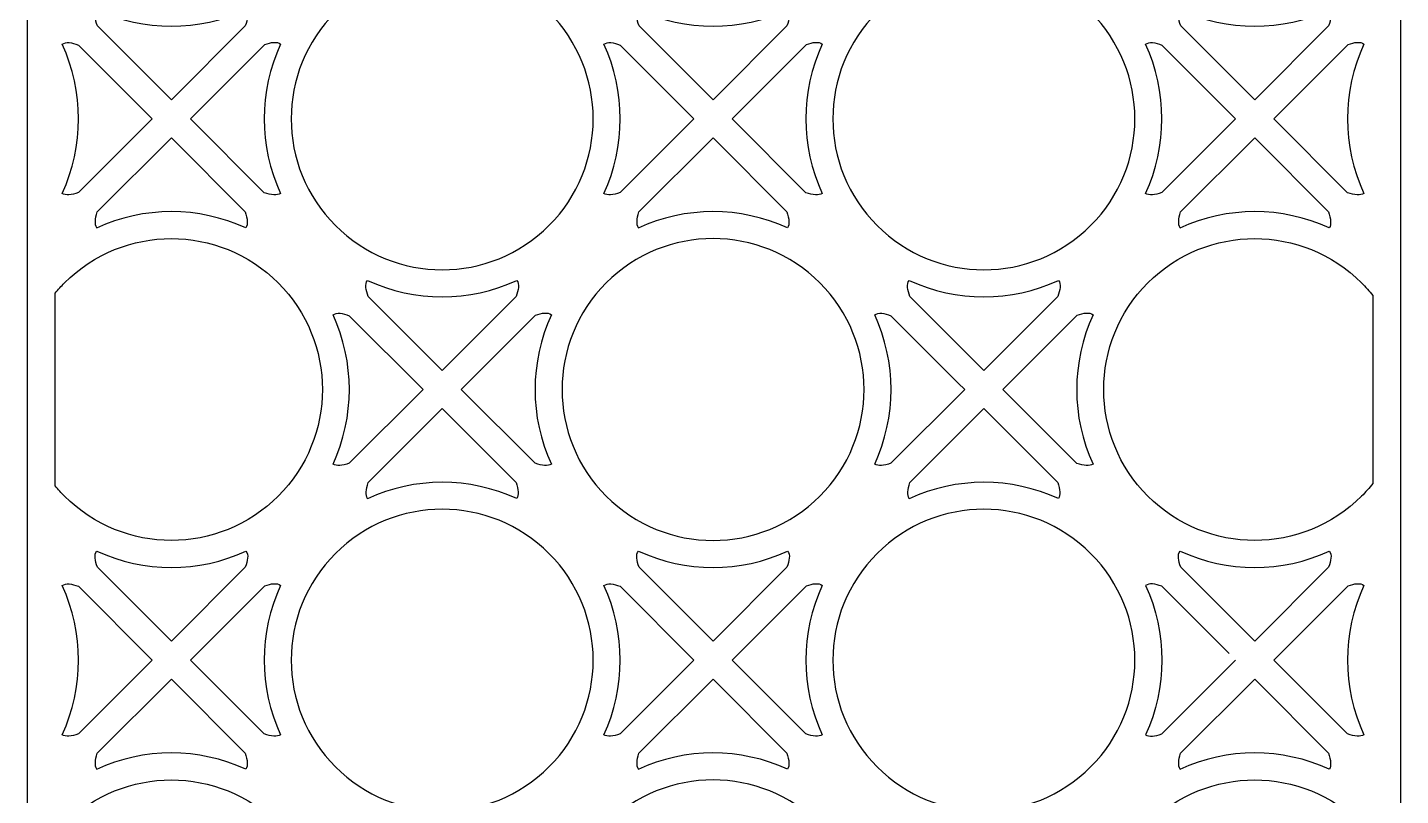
# Model space of a CAD drawing. Header units: centimetres. Extents: x -20 to -13.5, y -6.6 to 6.9.
# Drawn here: x -19.98 to -13.53, y 0.14 to 3.75 of the extents above; entities that cross this region are included whole.
import ezdxf

# ---------------------------------------------------------------- set-up
doc = ezdxf.new("R2010")
doc.units = ezdxf.units.CM
doc.header["$MEASUREMENT"] = 0
doc.layers.add('layer 1', color=7, linetype='Continuous')

msp = doc.modelspace()

# ---------------------------------------------------------------- linework, layer by layer
at = {"layer": 'layer 1', "color": 250, "lineweight": 30}
for points, knots in [([(-13.53018, -6.61448), (-13.53018, -6.61448), (-13.53018, -6.56891), (-13.53018, -6.56891), (-13.53018, -6.56891), (-13.53018, -6.56891), (-13.53018, -6.48463), (-13.53018, -6.48463), (-13.53018, -6.48463), (-13.53018, -6.48463), (-13.53018, 6.72682), (-13.53018, 6.72682), (-13.53018, 6.72682), (-13.53018, 6.72682), (-13.53018, 6.81765), (-13.53018, 6.81765), (-13.53018, 6.81765), (-13.53018, 6.81765), (-13.53018, 6.85667), (-13.53018, 6.85667), (-13.53018, 6.85667), (-13.53018, 6.85667), (-19.8533, 6.85667), (-19.8533, 6.85667), (-19.8533, 6.85667), (-19.8533, 6.85667), (-19.88625, 6.85667), (-19.88625, 6.85667), (-19.88625, 6.85667), (-19.88625, 6.85667), (-19.98315, 6.85667), (-19.98315, 6.85667), (-19.98315, 6.85667), (-19.98315, 6.85667), (-19.98315, -6.48463), (-19.98315, -6.48463), (-19.98315, -6.48463), (-19.98315, -6.48463), (-19.98315, -6.51149), (-19.98315, -6.51149), (-19.98315, -6.51149), (-19.98315, -6.51149), (-19.98315, -6.61448), (-19.98315, -6.61448), (-19.98315, -6.61448), (-19.98315, -6.61448), (-13.53018, -6.61448), (-13.53018, -6.61448)], [0, 0, 0, 0, 0.0769231, 0.0769231, 0.0769231, 0.0769231, 0.1538462, 0.1538462, 0.1538462, 0.1538462, 0.2307692, 0.2307692, 0.2307692, 0.2307692, 0.3076923, 0.3076923, 0.3076923, 0.3076923, 0.3846154, 0.3846154, 0.3846154, 0.3846154, 0.4615385, 0.4615385, 0.4615385, 0.4615385, 0.5384615, 0.5384615, 0.5384615, 0.5384615, 0.6153846, 0.6153846, 0.6153846, 0.6153846, 0.6923077, 0.6923077, 0.6923077, 0.6923077, 0.7692308, 0.7692308, 0.7692308, 0.7692308, 0.8461538, 0.8461538, 0.8461538, 0.8461538, 1, 1, 1, 1]), ([(-18.53594, 3.82275), (-18.2588, 4.09988), (-17.8093, 4.09988), (-17.53218, 3.82275), (-17.53218, 3.82275), (-17.25504, 3.54562), (-17.25504, 3.09613), (-17.53218, 2.81899), (-17.53218, 2.81899), (-17.8093, 2.54186), (-18.2588, 2.54186), (-18.53594, 2.81899), (-18.53594, 2.81899), (-18.81306, 3.09613), (-18.81306, 3.54562), (-18.53594, 3.82275)], [0, 0, 0, 0, 0.2, 0.2, 0.2, 0.2, 0.4, 0.4, 0.4, 0.4, 0.6, 0.6, 0.6, 0.6, 1, 1, 1, 1]), ([(-15.99025, 3.82275), (-15.71311, 4.09988), (-15.26361, 4.09988), (-14.98649, 3.82275), (-14.98649, 3.82275), (-14.70937, 3.54562), (-14.70937, 3.09613), (-14.98649, 2.81899), (-14.98649, 2.81899), (-15.26361, 2.54186), (-15.71311, 2.54186), (-15.99025, 2.81899), (-15.99025, 2.81899), (-16.26737, 3.09613), (-16.26737, 3.54562), (-15.99025, 3.82275)], [0, 0, 0, 0, 0.2, 0.2, 0.2, 0.2, 0.4, 0.4, 0.4, 0.4, 0.6, 0.6, 0.6, 0.6, 1, 1, 1, 1]), ([(-19.30689, 3.41057), (-19.30689, 3.41057), (-18.9596, 3.75785), (-18.9596, 3.75785), (-18.9596, 3.75785), (-18.94902, 3.78794), (-18.94184, 3.81632), (-18.9563, 3.83391), (-18.9563, 3.83391), (-19.17816, 3.73158), (-19.43568, 3.73157), (-19.65754, 3.83389), (-19.65754, 3.83389), (-19.67194, 3.81632), (-19.66486, 3.78798), (-19.65427, 3.75795), (-19.65427, 3.75795), (-19.65427, 3.75795), (-19.30689, 3.41057), (-19.30689, 3.41057), (-19.30689, 3.41057), (-19.30689, 3.41057), (-19.30689, 3.41057), (-19.30689, 3.41057)], [0, 0, 0, 0, 0.1428571, 0.1428571, 0.1428571, 0.1428571, 0.2857143, 0.2857143, 0.2857143, 0.2857143, 0.4285714, 0.4285714, 0.4285714, 0.4285714, 0.5714286, 0.5714286, 0.5714286, 0.5714286, 0.7142857, 0.7142857, 0.7142857, 0.7142857, 1, 1, 1, 1]), ([(-16.76121, 3.41057), (-16.76121, 3.41057), (-16.41392, 3.75786), (-16.41392, 3.75786), (-16.41392, 3.75786), (-16.40333, 3.78795), (-16.39616, 3.81632), (-16.41062, 3.83391), (-16.41062, 3.83391), (-16.63249, 3.73158), (-16.89, 3.73157), (-17.11185, 3.83389), (-17.11185, 3.83389), (-17.12627, 3.81632), (-17.11917, 3.78798), (-17.10859, 3.75795), (-17.10859, 3.75795), (-17.10859, 3.75795), (-16.76121, 3.41057), (-16.76121, 3.41057)], [0, 0, 0, 0, 0.1666667, 0.1666667, 0.1666667, 0.1666667, 0.3333333, 0.3333333, 0.3333333, 0.3333333, 0.5, 0.5, 0.5, 0.5, 0.6666667, 0.6666667, 0.6666667, 0.6666667, 1, 1, 1, 1]), ([(-14.21552, 3.41057), (-14.21552, 3.41057), (-13.86822, 3.75787), (-13.86822, 3.75787), (-13.86822, 3.75787), (-13.85765, 3.78795), (-13.85047, 3.81632), (-13.86493, 3.83391), (-13.86493, 3.83391), (-14.0868, 3.73158), (-14.34431, 3.73157), (-14.56617, 3.83389), (-14.56617, 3.83389), (-14.58058, 3.81632), (-14.57349, 3.78799), (-14.56292, 3.75796), (-14.56292, 3.75796), (-14.56292, 3.75796), (-14.21552, 3.41057), (-14.21552, 3.41057)], [0, 0, 0, 0, 0.1666667, 0.1666667, 0.1666667, 0.1666667, 0.3333333, 0.3333333, 0.3333333, 0.3333333, 0.5, 0.5, 0.5, 0.5, 0.6666667, 0.6666667, 0.6666667, 0.6666667, 1, 1, 1, 1]), ([(-19.74362, 2.97384), (-19.74362, 2.97384), (-19.3966, 3.32086), (-19.3966, 3.32086), (-19.3966, 3.32086), (-19.3966, 3.32086), (-19.74394, 3.6682), (-19.74394, 3.6682), (-19.74394, 3.6682), (-19.77403, 3.67879), (-19.80237, 3.68594), (-19.81996, 3.67147), (-19.81996, 3.67147), (-19.71767, 3.44963), (-19.71765, 3.1922), (-19.81993, 2.97035), (-19.81993, 2.97035), (-19.80369, 2.95963), (-19.77649, 2.96307), (-19.74362, 2.97384)], [0, 0, 0, 0, 0.1666667, 0.1666667, 0.1666667, 0.1666667, 0.3333333, 0.3333333, 0.3333333, 0.3333333, 0.5, 0.5, 0.5, 0.5, 0.6666667, 0.6666667, 0.6666667, 0.6666667, 1, 1, 1, 1]), ([(-19.21719, 3.32086), (-19.21719, 3.32086), (-18.87012, 2.97379), (-18.87012, 2.97379), (-18.87012, 2.97379), (-18.83729, 2.96307), (-18.81016, 2.95965), (-18.79393, 2.97033), (-18.79393, 2.97033), (-18.89634, 3.19242), (-18.89623, 3.45018), (-18.79358, 3.67218), (-18.79358, 3.67218), (-18.81065, 3.6869), (-18.83827, 3.6805), (-18.86775, 3.67029), (-18.86775, 3.67029), (-18.86775, 3.67029), (-19.21719, 3.32086), (-19.21719, 3.32086)], [0, 0, 0, 0, 0.1666667, 0.1666667, 0.1666667, 0.1666667, 0.3333333, 0.3333333, 0.3333333, 0.3333333, 0.5, 0.5, 0.5, 0.5, 0.6666667, 0.6666667, 0.6666667, 0.6666667, 1, 1, 1, 1]), ([(-17.19794, 2.97384), (-17.19794, 2.97384), (-16.85091, 3.32086), (-16.85091, 3.32086), (-16.85091, 3.32086), (-16.85091, 3.32086), (-17.19826, 3.6682), (-17.19826, 3.6682), (-17.19826, 3.6682), (-17.22834, 3.67879), (-17.25669, 3.68594), (-17.27427, 3.67147), (-17.27427, 3.67147), (-17.17199, 3.44963), (-17.17196, 3.1922), (-17.27425, 2.97035), (-17.27425, 2.97035), (-17.25801, 2.95963), (-17.23081, 2.96307), (-17.19794, 2.97384)], [0, 0, 0, 0, 0.1666667, 0.1666667, 0.1666667, 0.1666667, 0.3333333, 0.3333333, 0.3333333, 0.3333333, 0.5, 0.5, 0.5, 0.5, 0.6666667, 0.6666667, 0.6666667, 0.6666667, 1, 1, 1, 1]), ([(-16.32208, 3.67029), (-16.32208, 3.67029), (-16.67151, 3.32086), (-16.67151, 3.32086), (-16.67151, 3.32086), (-16.67151, 3.32086), (-16.32443, 2.97379), (-16.32443, 2.97379), (-16.32443, 2.97379), (-16.29161, 2.96307), (-16.26448, 2.95965), (-16.24824, 2.97033), (-16.24824, 2.97033), (-16.35067, 3.19242), (-16.35054, 3.45018), (-16.2479, 3.67218), (-16.2479, 3.67218), (-16.26497, 3.6869), (-16.29259, 3.6805), (-16.32208, 3.67029)], [0, 0, 0, 0, 0.1666667, 0.1666667, 0.1666667, 0.1666667, 0.3333333, 0.3333333, 0.3333333, 0.3333333, 0.5, 0.5, 0.5, 0.5, 0.6666667, 0.6666667, 0.6666667, 0.6666667, 1, 1, 1, 1]), ([(-14.65225, 2.97384), (-14.65225, 2.97384), (-14.30523, 3.32086), (-14.30523, 3.32086), (-14.30523, 3.32086), (-14.30523, 3.32086), (-14.65257, 3.6682), (-14.65257, 3.6682), (-14.65257, 3.6682), (-14.68267, 3.67879), (-14.711, 3.68594), (-14.7286, 3.67147), (-14.7286, 3.67147), (-14.62631, 3.44963), (-14.62629, 3.1922), (-14.72856, 2.97035), (-14.72856, 2.97035), (-14.71231, 2.95963), (-14.68513, 2.96307), (-14.65225, 2.97384)], [0, 0, 0, 0, 0.1666667, 0.1666667, 0.1666667, 0.1666667, 0.3333333, 0.3333333, 0.3333333, 0.3333333, 0.5, 0.5, 0.5, 0.5, 0.6666667, 0.6666667, 0.6666667, 0.6666667, 1, 1, 1, 1]), ([(-13.77639, 3.67029), (-13.77639, 3.67029), (-14.12582, 3.32086), (-14.12582, 3.32086), (-14.12582, 3.32086), (-14.12582, 3.32086), (-13.77875, 2.97379), (-13.77875, 2.97379), (-13.77875, 2.97379), (-13.74593, 2.96307), (-13.71879, 2.95964), (-13.70257, 2.97033), (-13.70257, 2.97033), (-13.80499, 3.19242), (-13.80485, 3.45018), (-13.70221, 3.67218), (-13.70221, 3.67218), (-13.71928, 3.6869), (-13.74691, 3.6805), (-13.77639, 3.67029)], [0, 0, 0, 0, 0.1666667, 0.1666667, 0.1666667, 0.1666667, 0.3333333, 0.3333333, 0.3333333, 0.3333333, 0.5, 0.5, 0.5, 0.5, 0.6666667, 0.6666667, 0.6666667, 0.6666667, 1, 1, 1, 1]), ([(-19.30689, 3.23116), (-19.30689, 3.23116), (-19.65508, 2.88298), (-19.65508, 2.88298), (-19.65508, 2.88298), (-19.66536, 2.85073), (-19.6683, 2.82419), (-19.65732, 2.80841), (-19.65732, 2.80841), (-19.65732, 2.80841), (-19.6582, 2.80754), (-19.6582, 2.80754), (-19.6582, 2.80754), (-19.43618, 2.91016), (-19.17847, 2.91028), (-18.95638, 2.80788), (-18.95638, 2.80788), (-18.94567, 2.82411), (-18.94913, 2.85129), (-18.95988, 2.88415), (-18.95988, 2.88415), (-18.95988, 2.88415), (-19.30689, 3.23116), (-19.30689, 3.23116)], [0, 0, 0, 0, 0.1428571, 0.1428571, 0.1428571, 0.1428571, 0.2857143, 0.2857143, 0.2857143, 0.2857143, 0.4285714, 0.4285714, 0.4285714, 0.4285714, 0.5714286, 0.5714286, 0.5714286, 0.5714286, 0.7142857, 0.7142857, 0.7142857, 0.7142857, 1, 1, 1, 1]), ([(-16.76121, 3.23116), (-16.76121, 3.23116), (-17.1094, 2.88298), (-17.1094, 2.88298), (-17.1094, 2.88298), (-17.11968, 2.85073), (-17.12261, 2.82419), (-17.11163, 2.80841), (-17.11163, 2.80841), (-17.11163, 2.80841), (-17.11251, 2.80754), (-17.11251, 2.80754), (-17.11251, 2.80754), (-16.8905, 2.91016), (-16.63279, 2.91028), (-16.4107, 2.80788), (-16.4107, 2.80788), (-16.39999, 2.82411), (-16.40344, 2.85129), (-16.4142, 2.88415), (-16.4142, 2.88415), (-16.4142, 2.88415), (-16.76121, 3.23116), (-16.76121, 3.23116)], [0, 0, 0, 0, 0.1428571, 0.1428571, 0.1428571, 0.1428571, 0.2857143, 0.2857143, 0.2857143, 0.2857143, 0.4285714, 0.4285714, 0.4285714, 0.4285714, 0.5714286, 0.5714286, 0.5714286, 0.5714286, 0.7142857, 0.7142857, 0.7142857, 0.7142857, 1, 1, 1, 1]), ([(-14.21552, 3.23116), (-14.21552, 3.23116), (-14.56371, 2.88298), (-14.56371, 2.88298), (-14.56371, 2.88298), (-14.57401, 2.85073), (-14.57694, 2.82419), (-14.56595, 2.80841), (-14.56595, 2.80841), (-14.56595, 2.80841), (-14.56682, 2.80754), (-14.56682, 2.80754), (-14.56682, 2.80754), (-14.34482, 2.91016), (-14.0871, 2.91028), (-13.86501, 2.80788), (-13.86501, 2.80788), (-13.8543, 2.82411), (-13.85776, 2.85129), (-13.86852, 2.88415), (-13.86852, 2.88415), (-13.86852, 2.88415), (-14.21552, 3.23116), (-14.21552, 3.23116)], [0, 0, 0, 0, 0.1428571, 0.1428571, 0.1428571, 0.1428571, 0.2857143, 0.2857143, 0.2857143, 0.2857143, 0.4285714, 0.4285714, 0.4285714, 0.4285714, 0.5714286, 0.5714286, 0.5714286, 0.5714286, 0.7142857, 0.7142857, 0.7142857, 0.7142857, 1, 1, 1, 1]), ([(-19.8533, 1.59506), (-19.83934, 1.57825), (-19.82452, 1.56191), (-19.80877, 1.54615), (-19.80877, 1.54615), (-19.53165, 1.26902), (-19.08215, 1.26902), (-18.80502, 1.54615), (-18.80502, 1.54615), (-18.52789, 1.82328), (-18.52789, 2.27278), (-18.80502, 2.54991), (-18.80502, 2.54991), (-19.08215, 2.82704), (-19.53165, 2.82704), (-19.80877, 2.54991), (-19.80877, 2.54991), (-19.82452, 2.53416), (-19.83934, 2.51781), (-19.8533, 2.50101), (-19.8533, 2.50101), (-19.8533, 2.50101), (-19.8533, 1.59506), (-19.8533, 1.59506)], [0, 0, 0, 0, 0.1428571, 0.1428571, 0.1428571, 0.1428571, 0.2857143, 0.2857143, 0.2857143, 0.2857143, 0.4285714, 0.4285714, 0.4285714, 0.4285714, 0.5714286, 0.5714286, 0.5714286, 0.5714286, 0.7142857, 0.7142857, 0.7142857, 0.7142857, 1, 1, 1, 1]), ([(-17.26308, 2.54991), (-16.98596, 2.82704), (-16.53646, 2.82704), (-16.25932, 2.54991), (-16.25932, 2.54991), (-15.9822, 2.27278), (-15.9822, 1.82328), (-16.25932, 1.54615), (-16.25932, 1.54615), (-16.53646, 1.26902), (-16.98596, 1.26902), (-17.26308, 1.54615), (-17.26308, 1.54615), (-17.54023, 1.82328), (-17.54023, 2.27278), (-17.26308, 2.54991)], [0, 0, 0, 0, 0.2, 0.2, 0.2, 0.2, 0.4, 0.4, 0.4, 0.4, 0.6, 0.6, 0.6, 0.6, 1, 1, 1, 1]), ([(-13.66003, 2.48984), (-13.67658, 2.5106), (-13.69442, 2.53069), (-13.71365, 2.54991), (-13.71365, 2.54991), (-13.99078, 2.82704), (-14.44027, 2.82704), (-14.71742, 2.54991), (-14.71742, 2.54991), (-14.99453, 2.27278), (-14.99453, 1.82328), (-14.71742, 1.54615), (-14.71742, 1.54615), (-14.44027, 1.26902), (-13.99078, 1.26902), (-13.71365, 1.54615), (-13.71365, 1.54615), (-13.69442, 1.56538), (-13.67658, 1.58546), (-13.66003, 1.60622), (-13.66003, 1.60622), (-13.66003, 1.60622), (-13.66003, 2.48984), (-13.66003, 2.48984)], [0, 0, 0, 0, 0.1428571, 0.1428571, 0.1428571, 0.1428571, 0.2857143, 0.2857143, 0.2857143, 0.2857143, 0.4285714, 0.4285714, 0.4285714, 0.4285714, 0.5714286, 0.5714286, 0.5714286, 0.5714286, 0.7142857, 0.7142857, 0.7142857, 0.7142857, 1, 1, 1, 1]), ([(-18.03405, 2.13773), (-18.03405, 2.13773), (-17.68675, 2.48502), (-17.68675, 2.48502), (-17.68675, 2.48502), (-17.67617, 2.5151), (-17.66899, 2.54348), (-17.68346, 2.56106), (-17.68346, 2.56106), (-17.90532, 2.45874), (-18.16283, 2.45873), (-18.38469, 2.56105), (-18.38469, 2.56105), (-18.3991, 2.54348), (-18.39201, 2.51517), (-18.38145, 2.48513), (-18.38145, 2.48513), (-18.38145, 2.48513), (-18.03405, 2.13773), (-18.03405, 2.13773)], [0, 0, 0, 0, 0.1666667, 0.1666667, 0.1666667, 0.1666667, 0.3333333, 0.3333333, 0.3333333, 0.3333333, 0.5, 0.5, 0.5, 0.5, 0.6666667, 0.6666667, 0.6666667, 0.6666667, 1, 1, 1, 1]), ([(-15.48836, 2.13773), (-15.48836, 2.13773), (-15.14107, 2.48502), (-15.14107, 2.48502), (-15.14107, 2.48502), (-15.13048, 2.5151), (-15.12332, 2.54348), (-15.13778, 2.56106), (-15.13778, 2.56106), (-15.35964, 2.45874), (-15.61716, 2.45873), (-15.839, 2.56105), (-15.839, 2.56105), (-15.85342, 2.54348), (-15.84634, 2.51517), (-15.83576, 2.48513), (-15.83576, 2.48513), (-15.83576, 2.48513), (-15.48836, 2.13773), (-15.48836, 2.13773)], [0, 0, 0, 0, 0.1666667, 0.1666667, 0.1666667, 0.1666667, 0.3333333, 0.3333333, 0.3333333, 0.3333333, 0.5, 0.5, 0.5, 0.5, 0.6666667, 0.6666667, 0.6666667, 0.6666667, 1, 1, 1, 1]), ([(-18.47078, 1.701), (-18.47078, 1.701), (-18.12375, 2.04802), (-18.12375, 2.04802), (-18.12375, 2.04802), (-18.12375, 2.04802), (-18.47109, 2.39537), (-18.47109, 2.39537), (-18.47109, 2.39537), (-18.50119, 2.40595), (-18.52953, 2.4131), (-18.54712, 2.39862), (-18.54712, 2.39862), (-18.44484, 2.17678), (-18.44481, 1.91936), (-18.54709, 1.6975), (-18.54709, 1.6975), (-18.53085, 1.68677), (-18.50366, 1.69022), (-18.47078, 1.701)], [0, 0, 0, 0, 0.1666667, 0.1666667, 0.1666667, 0.1666667, 0.3333333, 0.3333333, 0.3333333, 0.3333333, 0.5, 0.5, 0.5, 0.5, 0.6666667, 0.6666667, 0.6666667, 0.6666667, 1, 1, 1, 1]), ([(-17.59491, 2.39745), (-17.59491, 2.39745), (-17.94435, 2.04803), (-17.94435, 2.04803), (-17.94435, 2.04803), (-17.94435, 2.04803), (-17.59728, 1.70096), (-17.59728, 1.70096), (-17.59728, 1.70096), (-17.56446, 1.69022), (-17.53732, 1.6868), (-17.52109, 1.69748), (-17.52109, 1.69748), (-17.6235, 1.91958), (-17.62338, 2.17734), (-17.52074, 2.39933), (-17.52074, 2.39933), (-17.5378, 2.41406), (-17.56544, 2.40766), (-17.59491, 2.39745)], [0, 0, 0, 0, 0.1666667, 0.1666667, 0.1666667, 0.1666667, 0.3333333, 0.3333333, 0.3333333, 0.3333333, 0.5, 0.5, 0.5, 0.5, 0.6666667, 0.6666667, 0.6666667, 0.6666667, 1, 1, 1, 1]), ([(-15.92509, 1.701), (-15.92509, 1.701), (-15.57807, 2.04803), (-15.57807, 2.04803), (-15.57807, 2.04803), (-15.57807, 2.04803), (-15.60876, 2.07872), (-15.60876, 2.07872), (-15.60876, 2.07872), (-15.60876, 2.07872), (-15.92542, 2.39537), (-15.92542, 2.39537), (-15.92542, 2.39537), (-15.95551, 2.40595), (-15.98385, 2.4131), (-16.00144, 2.39862), (-16.00144, 2.39862), (-15.89915, 2.17678), (-15.89913, 1.91936), (-16.0014, 1.6975), (-16.0014, 1.6975), (-15.98517, 1.68677), (-15.95797, 1.69022), (-15.92509, 1.701)], [0, 0, 0, 0, 0.1428571, 0.1428571, 0.1428571, 0.1428571, 0.2857143, 0.2857143, 0.2857143, 0.2857143, 0.4285714, 0.4285714, 0.4285714, 0.4285714, 0.5714286, 0.5714286, 0.5714286, 0.5714286, 0.7142857, 0.7142857, 0.7142857, 0.7142857, 1, 1, 1, 1]), ([(-15.04923, 2.39745), (-15.04923, 2.39745), (-15.39866, 2.04803), (-15.39866, 2.04803), (-15.39866, 2.04803), (-15.39866, 2.04803), (-15.05158, 1.70095), (-15.05158, 1.70095), (-15.05158, 1.70095), (-15.01877, 1.69022), (-14.99164, 1.68681), (-14.97541, 1.69748), (-14.97541, 1.69748), (-15.07782, 1.91958), (-15.07771, 2.17734), (-14.97506, 2.39933), (-14.97506, 2.39933), (-14.99213, 2.41406), (-15.01975, 2.40766), (-15.04923, 2.39745)], [0, 0, 0, 0, 0.1666667, 0.1666667, 0.1666667, 0.1666667, 0.3333333, 0.3333333, 0.3333333, 0.3333333, 0.5, 0.5, 0.5, 0.5, 0.6666667, 0.6666667, 0.6666667, 0.6666667, 1, 1, 1, 1]), ([(-18.03405, 1.95833), (-18.03405, 1.95833), (-18.38223, 1.61014), (-18.38223, 1.61014), (-18.38223, 1.61014), (-18.39253, 1.5779), (-18.39546, 1.55135), (-18.38447, 1.53558), (-18.38447, 1.53558), (-18.38447, 1.53558), (-18.38535, 1.53471), (-18.38535, 1.53471), (-18.38535, 1.53471), (-18.16334, 1.63731), (-17.90562, 1.63742), (-17.68355, 1.53502), (-17.68355, 1.53502), (-17.67282, 1.55128), (-17.67628, 1.57844), (-17.68704, 1.61131), (-17.68704, 1.61131), (-17.68704, 1.61131), (-18.0034, 1.92767), (-18.0034, 1.92767), (-18.0034, 1.92767), (-18.0034, 1.92767), (-18.03405, 1.95833), (-18.03405, 1.95833)], [0, 0, 0, 0, 0.125, 0.125, 0.125, 0.125, 0.25, 0.25, 0.25, 0.25, 0.375, 0.375, 0.375, 0.375, 0.5, 0.5, 0.5, 0.5, 0.625, 0.625, 0.625, 0.625, 0.75, 0.75, 0.75, 0.75, 1, 1, 1, 1]), ([(-15.74249, 1.70419), (-15.74249, 1.70419), (-15.83656, 1.61013), (-15.83656, 1.61013), (-15.83656, 1.61013), (-15.84684, 1.5779), (-15.84978, 1.55135), (-15.83879, 1.53558), (-15.83879, 1.53558), (-15.83879, 1.53558), (-15.83967, 1.53471), (-15.83967, 1.53471), (-15.83967, 1.53471), (-15.61766, 1.63731), (-15.35995, 1.63742), (-15.13786, 1.53502), (-15.13786, 1.53502), (-15.12715, 1.55128), (-15.1306, 1.57844), (-15.14136, 1.61131), (-15.14136, 1.61131), (-15.14136, 1.61131), (-15.45771, 1.92767), (-15.45771, 1.92767), (-15.45771, 1.92767), (-15.45771, 1.92767), (-15.48836, 1.95833), (-15.48836, 1.95833), (-15.48836, 1.95833), (-15.48836, 1.95833), (-15.74249, 1.70419), (-15.74249, 1.70419)], [0, 0, 0, 0, 0.1111111, 0.1111111, 0.1111111, 0.1111111, 0.2222222, 0.2222222, 0.2222222, 0.2222222, 0.3333333, 0.3333333, 0.3333333, 0.3333333, 0.4444444, 0.4444444, 0.4444444, 0.4444444, 0.5555556, 0.5555556, 0.5555556, 0.5555556, 0.6666667, 0.6666667, 0.6666667, 0.6666667, 0.7777778, 0.7777778, 0.7777778, 0.7777778, 1, 1, 1, 1]), ([(-18.53594, 1.27706), (-18.2588, 1.5542), (-17.8093, 1.5542), (-17.53218, 1.27706), (-17.53218, 1.27706), (-17.25504, 0.99994), (-17.25504, 0.55044), (-17.53218, 0.27332), (-17.53218, 0.27332), (-17.8093, -0.00382), (-18.2588, -0.00382), (-18.53594, 0.27332), (-18.53594, 0.27332), (-18.81306, 0.55044), (-18.81306, 0.99994), (-18.53594, 1.27706)], [0, 0, 0, 0, 0.2, 0.2, 0.2, 0.2, 0.4, 0.4, 0.4, 0.4, 0.6, 0.6, 0.6, 0.6, 1, 1, 1, 1]), ([(-15.99025, 1.27706), (-15.71311, 1.5542), (-15.26361, 1.5542), (-14.98649, 1.27706), (-14.98649, 1.27706), (-14.70937, 0.99994), (-14.70937, 0.55044), (-14.98649, 0.27332), (-14.98649, 0.27332), (-15.26361, -0.00382), (-15.71311, -0.00382), (-15.99025, 0.27332), (-15.99025, 0.27332), (-16.26737, 0.55044), (-16.26737, 0.99994), (-15.99025, 1.27706)], [0, 0, 0, 0, 0.2, 0.2, 0.2, 0.2, 0.4, 0.4, 0.4, 0.4, 0.6, 0.6, 0.6, 0.6, 1, 1, 1, 1]), ([(-19.30689, 0.86489), (-19.30689, 0.86489), (-18.9596, 1.21218), (-18.9596, 1.21218), (-18.9596, 1.21218), (-18.94901, 1.24225), (-18.94184, 1.27063), (-18.9563, 1.28823), (-18.9563, 1.28823), (-19.17816, 1.18589), (-19.43568, 1.18589), (-19.65754, 1.2882), (-19.65754, 1.2882), (-19.67194, 1.27063), (-19.66486, 1.24229), (-19.65427, 1.21227), (-19.65427, 1.21227), (-19.65427, 1.21227), (-19.30689, 0.86489), (-19.30689, 0.86489)], [0, 0, 0, 0, 0.1666667, 0.1666667, 0.1666667, 0.1666667, 0.3333333, 0.3333333, 0.3333333, 0.3333333, 0.5, 0.5, 0.5, 0.5, 0.6666667, 0.6666667, 0.6666667, 0.6666667, 1, 1, 1, 1]), ([(-16.7612, 0.8649), (-16.7612, 0.8649), (-16.41391, 1.21219), (-16.41391, 1.21219), (-16.41391, 1.21219), (-16.40333, 1.24226), (-16.39616, 1.27063), (-16.41062, 1.28823), (-16.41062, 1.28823), (-16.63249, 1.18589), (-16.89, 1.18589), (-17.11185, 1.2882), (-17.11185, 1.2882), (-17.12627, 1.27063), (-17.11917, 1.24229), (-17.10859, 1.21227), (-17.10859, 1.21227), (-17.10859, 1.21227), (-16.7612, 0.8649), (-16.7612, 0.8649)], [0, 0, 0, 0, 0.1666667, 0.1666667, 0.1666667, 0.1666667, 0.3333333, 0.3333333, 0.3333333, 0.3333333, 0.5, 0.5, 0.5, 0.5, 0.6666667, 0.6666667, 0.6666667, 0.6666667, 1, 1, 1, 1]), ([(-14.21552, 0.8649), (-14.21552, 0.8649), (-13.86822, 1.21219), (-13.86822, 1.21219), (-13.86822, 1.21219), (-13.85765, 1.24226), (-13.85047, 1.27063), (-13.86493, 1.28823), (-13.86493, 1.28823), (-14.0868, 1.18589), (-14.34431, 1.18589), (-14.56617, 1.2882), (-14.56617, 1.2882), (-14.58058, 1.27063), (-14.57349, 1.24231), (-14.56292, 1.21228), (-14.56292, 1.21228), (-14.56292, 1.21228), (-14.21552, 0.8649), (-14.21552, 0.8649)], [0, 0, 0, 0, 0.1666667, 0.1666667, 0.1666667, 0.1666667, 0.3333333, 0.3333333, 0.3333333, 0.3333333, 0.5, 0.5, 0.5, 0.5, 0.6666667, 0.6666667, 0.6666667, 0.6666667, 1, 1, 1, 1]), ([(-19.3966, 0.77518), (-19.3966, 0.77518), (-19.74395, 1.12253), (-19.74395, 1.12253), (-19.74395, 1.12253), (-19.77404, 1.13311), (-19.80237, 1.14025), (-19.81996, 1.12578), (-19.81996, 1.12578), (-19.71767, 0.90394), (-19.71765, 0.64651), (-19.81993, 0.42467), (-19.81993, 0.42467), (-19.80369, 0.41394), (-19.77649, 0.41738), (-19.74362, 0.42816), (-19.74362, 0.42816), (-19.74362, 0.42816), (-19.3966, 0.77518), (-19.3966, 0.77518)], [0, 0, 0, 0, 0.1666667, 0.1666667, 0.1666667, 0.1666667, 0.3333333, 0.3333333, 0.3333333, 0.3333333, 0.5, 0.5, 0.5, 0.5, 0.6666667, 0.6666667, 0.6666667, 0.6666667, 1, 1, 1, 1]), ([(-18.86775, 1.12462), (-18.86775, 1.12462), (-19.21719, 0.77518), (-19.21719, 0.77518), (-19.21719, 0.77518), (-19.21719, 0.77518), (-18.87012, 0.4281), (-18.87012, 0.4281), (-18.87012, 0.4281), (-18.83729, 0.41738), (-18.81016, 0.41397), (-18.79393, 0.42464), (-18.79393, 0.42464), (-18.89634, 0.64674), (-18.89623, 0.90449), (-18.79358, 1.1265), (-18.79358, 1.1265), (-18.81065, 1.14121), (-18.83827, 1.13482), (-18.86775, 1.12462)], [0, 0, 0, 0, 0.1666667, 0.1666667, 0.1666667, 0.1666667, 0.3333333, 0.3333333, 0.3333333, 0.3333333, 0.5, 0.5, 0.5, 0.5, 0.6666667, 0.6666667, 0.6666667, 0.6666667, 1, 1, 1, 1]), ([(-16.85091, 0.77518), (-16.85091, 0.77518), (-17.19827, 1.12253), (-17.19827, 1.12253), (-17.19827, 1.12253), (-17.22835, 1.13311), (-17.25669, 1.14025), (-17.27427, 1.12578), (-17.27427, 1.12578), (-17.17199, 0.90394), (-17.17196, 0.64651), (-17.27425, 0.42467), (-17.27425, 0.42467), (-17.25801, 0.41394), (-17.23081, 0.41738), (-17.19794, 0.42816), (-17.19794, 0.42816), (-17.19794, 0.42816), (-16.85091, 0.77518), (-16.85091, 0.77518)], [0, 0, 0, 0, 0.1666667, 0.1666667, 0.1666667, 0.1666667, 0.3333333, 0.3333333, 0.3333333, 0.3333333, 0.5, 0.5, 0.5, 0.5, 0.6666667, 0.6666667, 0.6666667, 0.6666667, 1, 1, 1, 1]), ([(-16.32207, 1.12462), (-16.32207, 1.12462), (-16.67151, 0.77518), (-16.67151, 0.77518), (-16.67151, 0.77518), (-16.67151, 0.77518), (-16.32443, 0.4281), (-16.32443, 0.4281), (-16.32443, 0.4281), (-16.29161, 0.41738), (-16.26448, 0.41396), (-16.24824, 0.42464), (-16.24824, 0.42464), (-16.35067, 0.64674), (-16.35054, 0.90449), (-16.2479, 1.1265), (-16.2479, 1.1265), (-16.26497, 1.14121), (-16.29258, 1.13482), (-16.32207, 1.12462)], [0, 0, 0, 0, 0.1666667, 0.1666667, 0.1666667, 0.1666667, 0.3333333, 0.3333333, 0.3333333, 0.3333333, 0.5, 0.5, 0.5, 0.5, 0.6666667, 0.6666667, 0.6666667, 0.6666667, 1, 1, 1, 1]), ([(-14.33593, 0.80588), (-14.33593, 0.80588), (-14.65258, 1.12253), (-14.65258, 1.12253), (-14.65258, 1.12253), (-14.68268, 1.13311), (-14.711, 1.14025), (-14.7286, 1.12578), (-14.7286, 1.12578), (-14.62631, 0.90394), (-14.62629, 0.64651), (-14.72856, 0.42467), (-14.72856, 0.42467), (-14.71231, 0.41394), (-14.68513, 0.41738), (-14.65225, 0.42816), (-14.65225, 0.42816), (-14.65225, 0.42816), (-14.30523, 0.77518), (-14.30523, 0.77518)], [0, 0, 0, 0, 0.1666667, 0.1666667, 0.1666667, 0.1666667, 0.3333333, 0.3333333, 0.3333333, 0.3333333, 0.5, 0.5, 0.5, 0.5, 0.6666667, 0.6666667, 0.6666667, 0.6666667, 1, 1, 1, 1]), ([(-13.77638, 1.12462), (-13.77638, 1.12462), (-14.12582, 0.77518), (-14.12582, 0.77518), (-14.12582, 0.77518), (-14.12582, 0.77518), (-13.77875, 0.4281), (-13.77875, 0.4281), (-13.77875, 0.4281), (-13.74593, 0.41738), (-13.71879, 0.41396), (-13.70257, 0.42464), (-13.70257, 0.42464), (-13.80499, 0.64674), (-13.80485, 0.90449), (-13.70221, 1.1265), (-13.70221, 1.1265), (-13.71928, 1.14121), (-13.7469, 1.13482), (-13.77638, 1.12462)], [0, 0, 0, 0, 0.1666667, 0.1666667, 0.1666667, 0.1666667, 0.3333333, 0.3333333, 0.3333333, 0.3333333, 0.5, 0.5, 0.5, 0.5, 0.6666667, 0.6666667, 0.6666667, 0.6666667, 1, 1, 1, 1]), ([(-19.30689, 0.68547), (-19.30689, 0.68547), (-19.65508, 0.3373), (-19.65508, 0.3373), (-19.65508, 0.3373), (-19.66536, 0.30505), (-19.6683, 0.27851), (-19.65732, 0.26274), (-19.65732, 0.26274), (-19.65732, 0.26274), (-19.6582, 0.26185), (-19.6582, 0.26185), (-19.6582, 0.26185), (-19.43618, 0.36447), (-19.17847, 0.36459), (-18.95638, 0.26218), (-18.95638, 0.26218), (-18.94567, 0.27843), (-18.94913, 0.30561), (-18.95988, 0.33846), (-18.95988, 0.33846), (-18.95988, 0.33846), (-19.30689, 0.68547), (-19.30689, 0.68547)], [0, 0, 0, 0, 0.1428571, 0.1428571, 0.1428571, 0.1428571, 0.2857143, 0.2857143, 0.2857143, 0.2857143, 0.4285714, 0.4285714, 0.4285714, 0.4285714, 0.5714286, 0.5714286, 0.5714286, 0.5714286, 0.7142857, 0.7142857, 0.7142857, 0.7142857, 1, 1, 1, 1]), ([(-16.76121, 0.68547), (-16.76121, 0.68547), (-17.1094, 0.3373), (-17.1094, 0.3373), (-17.1094, 0.3373), (-17.11968, 0.30505), (-17.12261, 0.27851), (-17.11163, 0.26274), (-17.11163, 0.26274), (-17.11163, 0.26274), (-17.11251, 0.26185), (-17.11251, 0.26185), (-17.11251, 0.26185), (-16.8905, 0.36447), (-16.63279, 0.36459), (-16.4107, 0.26218), (-16.4107, 0.26218), (-16.39999, 0.27843), (-16.40344, 0.30561), (-16.4142, 0.33846), (-16.4142, 0.33846), (-16.4142, 0.33846), (-16.76121, 0.68547), (-16.76121, 0.68547)], [0, 0, 0, 0, 0.1428571, 0.1428571, 0.1428571, 0.1428571, 0.2857143, 0.2857143, 0.2857143, 0.2857143, 0.4285714, 0.4285714, 0.4285714, 0.4285714, 0.5714286, 0.5714286, 0.5714286, 0.5714286, 0.7142857, 0.7142857, 0.7142857, 0.7142857, 1, 1, 1, 1]), ([(-14.21552, 0.68547), (-14.21552, 0.68547), (-14.56371, 0.3373), (-14.56371, 0.3373), (-14.56371, 0.3373), (-14.57401, 0.30505), (-14.57694, 0.27851), (-14.56595, 0.26274), (-14.56595, 0.26274), (-14.56595, 0.26274), (-14.56682, 0.26185), (-14.56682, 0.26185), (-14.56682, 0.26185), (-14.34482, 0.36447), (-14.0871, 0.36459), (-13.86501, 0.26218), (-13.86501, 0.26218), (-13.8543, 0.27843), (-13.85776, 0.30561), (-13.86852, 0.33846), (-13.86852, 0.33846), (-13.86852, 0.33846), (-14.21552, 0.68547), (-14.21552, 0.68547)], [0, 0, 0, 0, 0.1428571, 0.1428571, 0.1428571, 0.1428571, 0.2857143, 0.2857143, 0.2857143, 0.2857143, 0.4285714, 0.4285714, 0.4285714, 0.4285714, 0.5714286, 0.5714286, 0.5714286, 0.5714286, 0.7142857, 0.7142857, 0.7142857, 0.7142857, 1, 1, 1, 1]), ([(-19.8533, -0.95063), (-19.83934, -0.96744), (-19.82452, -0.98377), (-19.80877, -0.99953), (-19.80877, -0.99953), (-19.53165, -1.27666), (-19.08215, -1.27666), (-18.80502, -0.99953), (-18.80502, -0.99953), (-18.52789, -0.7224), (-18.52789, -0.2729), (-18.80502, 0.00423), (-18.80502, 0.00423), (-19.08215, 0.28137), (-19.53165, 0.28137), (-19.80877, 0.00423), (-19.80877, 0.00423), (-19.82452, -0.01153), (-19.83934, -0.02787), (-19.8533, -0.04468), (-19.8533, -0.04468), (-19.8533, -0.04468), (-19.8533, -0.95063), (-19.8533, -0.95063)], [0, 0, 0, 0, 0.1428571, 0.1428571, 0.1428571, 0.1428571, 0.2857143, 0.2857143, 0.2857143, 0.2857143, 0.4285714, 0.4285714, 0.4285714, 0.4285714, 0.5714286, 0.5714286, 0.5714286, 0.5714286, 0.7142857, 0.7142857, 0.7142857, 0.7142857, 1, 1, 1, 1]), ([(-17.26308, 0.00423), (-16.98596, 0.28137), (-16.53646, 0.28137), (-16.25932, 0.00423), (-16.25932, 0.00423), (-15.9822, -0.2729), (-15.9822, -0.7224), (-16.25932, -0.99953), (-16.25932, -0.99953), (-16.53646, -1.27666), (-16.98596, -1.27666), (-17.26308, -0.99953), (-17.26308, -0.99953), (-17.54023, -0.7224), (-17.54023, -0.2729), (-17.26308, 0.00423)], [0, 0, 0, 0, 0.2, 0.2, 0.2, 0.2, 0.4, 0.4, 0.4, 0.4, 0.6, 0.6, 0.6, 0.6, 1, 1, 1, 1]), ([(-13.66003, -0.05585), (-13.67658, -0.03508), (-13.69442, -0.015), (-13.71365, 0.00423), (-13.71365, 0.00423), (-13.99078, 0.28137), (-14.44027, 0.28137), (-14.71742, 0.00423), (-14.71742, 0.00423), (-14.99453, -0.2729), (-14.99453, -0.7224), (-14.71742, -0.99953), (-14.71742, -0.99953), (-14.44027, -1.27666), (-13.99078, -1.27666), (-13.71365, -0.99953), (-13.71365, -0.99953), (-13.69442, -0.9803), (-13.67658, -0.96023), (-13.66003, -0.93946), (-13.66003, -0.93946), (-13.66003, -0.93946), (-13.66003, -0.05585), (-13.66003, -0.05585)], [0, 0, 0, 0, 0.1428571, 0.1428571, 0.1428571, 0.1428571, 0.2857143, 0.2857143, 0.2857143, 0.2857143, 0.4285714, 0.4285714, 0.4285714, 0.4285714, 0.5714286, 0.5714286, 0.5714286, 0.5714286, 0.7142857, 0.7142857, 0.7142857, 0.7142857, 1, 1, 1, 1])]:
    msp.add_open_spline(points, degree=3, knots=knots, dxfattribs=at)

doc.saveas('drawing.dxf')
